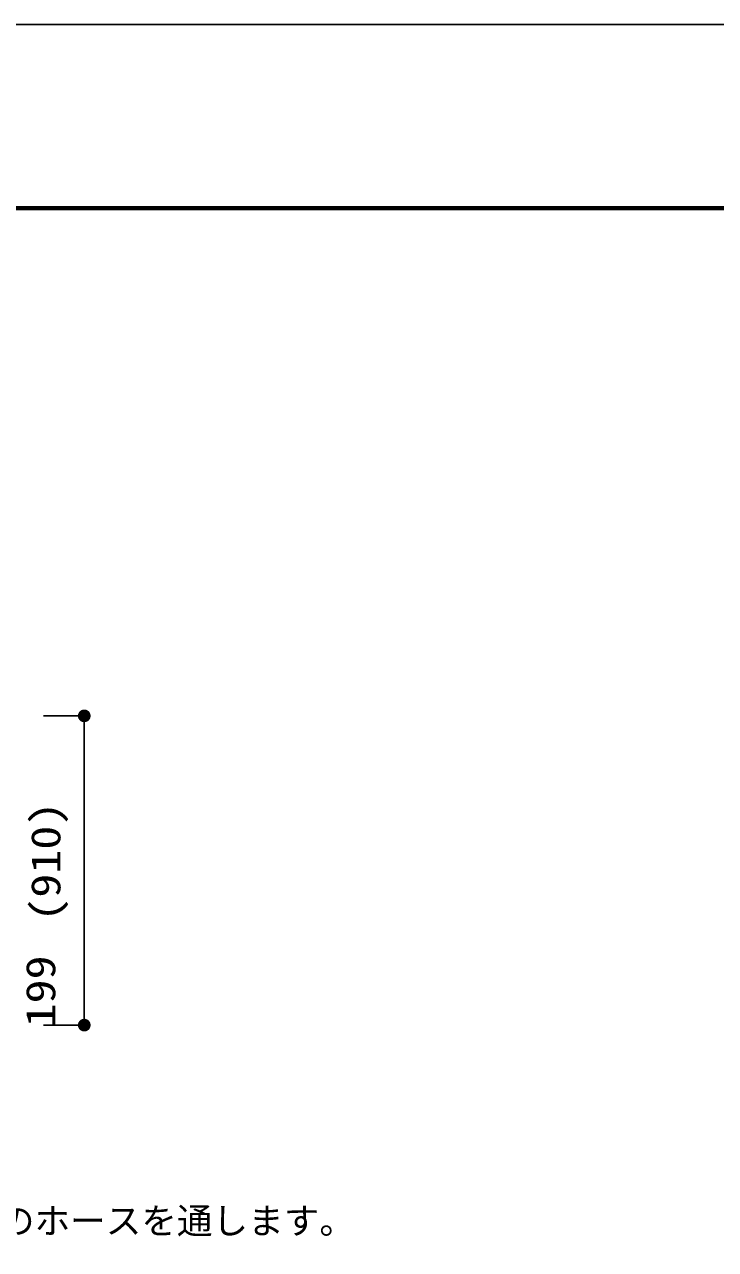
# Model space of a CAD drawing. Units: millimetres, scale not verified. Extents: x -23521 to 8910, y -6308 to 6308.
# Drawn here: x 1815 to 3853, y 2695 to 6308 of the extents above; entities that cross this region are included whole.
import ezdxf
from ezdxf.enums import TextEntityAlignment as Align

# ---------------------------------------------------------------- set-up
doc = ezdxf.new("R2010")
doc.units = ezdxf.units.MM
doc.header["$LTSCALE"] = 30
doc.layers.add('1-3_2-5_MOJI', color=4, linetype='Continuous')
for name, color, linetype, lineweight in [('1-8_00クル-フ-6寸法', 132, 'Continuous', 25), ('1-C_図面枠', 7, 'Continuous', 25), ('1-D_Axis_waku', 7, 'Continuous', 25)]:
    doc.layers.add(name, color=color, linetype=linetype, lineweight=lineweight)
doc.styles.add('ＭＳ ゴシック', font='')
doc.styles.get('ＭＳ ゴシック').set_extended_font_data('MS Gothic')

msp = doc.modelspace()

# ---------------------------------------------------------------- linework, layer by layer
at = {"layer": '1-8_00クル-フ-6寸法', "color": 4}
for p, q in [((1871.32, 4268.59), (1991.32, 4268.59)), ((1991.32, 3356.59), (1991.32, 4268.59)), ((1871.32, 3356.59), (1991.32, 3356.59))]:
    msp.add_line(p, q, dxfattribs=at)
at = {"layer": '1-8_00クル-フ-6寸法'}
for points in [[(1991.32, 4268.59), (1972.61, 4269.77), (1972.9, 4272.1)], [(1991.32, 4268.59), (1972.61, 4267.41), (1972.61, 4269.77)], [(1991.32, 4268.59), (1972.9, 4265.08), (1972.61, 4267.41)], [(1991.32, 4268.59), (1972.9, 4272.1), (1973.49, 4274.38)], [(1991.32, 4268.59), (1973.49, 4262.79), (1972.9, 4265.08)], [(1991.32, 4268.59), (1973.49, 4274.38), (1974.35, 4276.57)], [(1991.32, 4268.59), (1974.35, 4260.61), (1973.49, 4262.79)], [(1991.32, 4268.59), (1974.35, 4276.57), (1975.49, 4278.64)], [(1991.32, 4268.59), (1975.49, 4258.54), (1974.35, 4260.61)], [(1991.32, 4268.59), (1975.49, 4278.64), (1976.87, 4280.54)], [(1991.32, 4268.59), (1976.87, 4256.64), (1975.49, 4258.54)], [(1991.32, 4268.59), (1976.87, 4280.54), (1978.48, 4282.26)], [(1991.32, 4268.59), (1978.48, 4254.92), (1976.87, 4256.64)], [(1991.32, 4268.59), (1978.48, 4282.26), (1980.3, 4283.76)], [(1991.32, 4268.59), (1980.3, 4253.42), (1978.48, 4254.92)], [(1991.32, 4268.59), (1980.3, 4283.76), (1982.29, 4285.02)], [(1991.32, 4268.59), (1982.29, 4252.16), (1980.3, 4253.42)], [(1991.32, 4268.59), (1982.29, 4285.02), (1984.42, 4286.02)], [(1991.32, 4268.59), (1984.42, 4251.16), (1982.29, 4252.16)], [(1991.32, 4268.59), (1984.42, 4286.02), (1986.66, 4286.75)], [(1991.32, 4268.59), (1986.66, 4250.43), (1984.42, 4251.16)], [(1991.32, 4268.59), (1986.66, 4286.75), (1988.97, 4287.19)], [(1991.32, 4268.59), (1988.97, 4249.99), (1986.66, 4250.43)], [(1991.32, 4268.59), (1988.97, 4287.19), (1991.32, 4287.34)], [(1991.32, 4268.59), (1991.32, 4249.84), (1988.97, 4249.99)], [(1991.32, 4268.59), (1991.32, 4287.34), (1993.67, 4287.19)], [(1991.32, 4268.59), (1993.67, 4287.19), (1995.98, 4286.75)], [(1991.32, 4268.59), (1995.98, 4286.75), (1998.22, 4286.02)], [(1991.32, 4268.59), (1998.22, 4286.02), (2000.35, 4285.02)], [(1991.32, 4268.59), (2000.35, 4285.02), (2002.34, 4283.76)], [(1991.32, 4268.59), (2002.34, 4283.76), (2004.15, 4282.26)], [(1991.32, 4268.59), (2004.15, 4282.26), (2005.77, 4280.54)], [(1991.32, 4268.59), (2005.77, 4280.54), (2007.15, 4278.64)], [(1991.32, 4268.59), (2007.15, 4278.64), (2008.28, 4276.57)], [(1991.32, 4268.59), (2008.28, 4276.57), (2009.15, 4274.38)], [(1991.32, 4268.59), (2009.15, 4274.38), (2009.74, 4272.1)], [(1991.32, 4268.59), (2009.74, 4272.1), (2010.03, 4269.77)], [(1991.32, 4268.59), (2010.03, 4269.77), (2010.03, 4267.41)], [(1991.32, 4268.59), (1993.67, 4249.99), (1991.32, 4249.84)], [(1991.32, 4268.59), (1995.98, 4250.43), (1993.67, 4249.99)], [(1991.32, 4268.59), (1998.22, 4251.16), (1995.98, 4250.43)], [(1991.32, 4268.59), (2000.35, 4252.16), (1998.22, 4251.16)], [(1991.32, 4268.59), (2002.34, 4253.42), (2000.35, 4252.16)], [(1991.32, 4268.59), (2004.15, 4254.92), (2002.34, 4253.42)], [(1991.32, 4268.59), (2005.77, 4256.64), (2004.15, 4254.92)], [(1991.32, 4268.59), (2007.15, 4258.54), (2005.77, 4256.64)], [(1991.32, 4268.59), (2008.28, 4260.61), (2007.15, 4258.54)], [(1991.32, 4268.59), (2009.15, 4262.79), (2008.28, 4260.61)], [(1991.32, 4268.59), (2009.74, 4265.08), (2009.15, 4262.79)], [(1991.32, 4268.59), (2010.03, 4267.41), (2009.74, 4265.08)], [(1991.32, 3356.59), (1972.61, 3357.77), (1972.9, 3360.1)], [(1991.32, 3356.59), (1972.9, 3360.1), (1973.49, 3362.38)], [(1991.32, 3356.59), (1973.49, 3362.38), (1974.35, 3364.57)], [(1991.32, 3356.59), (1974.35, 3364.57), (1975.49, 3366.64)], [(1991.32, 3356.59), (1975.49, 3366.64), (1976.87, 3368.54)], [(1991.32, 3356.59), (1976.87, 3368.54), (1978.48, 3370.26)], [(1991.32, 3356.59), (1978.48, 3370.26), (1980.3, 3371.76)], [(1991.32, 3356.59), (1980.3, 3371.76), (1982.29, 3373.02)], [(1991.32, 3356.59), (1982.29, 3373.02), (1984.42, 3374.02)], [(1991.32, 3356.59), (1984.42, 3374.02), (1986.66, 3374.75)], [(1991.32, 3356.59), (1986.66, 3374.75), (1988.97, 3375.19)], [(1991.32, 3356.59), (1988.97, 3375.19), (1991.32, 3375.34)], [(1991.32, 3356.59), (1991.32, 3375.34), (1993.67, 3375.19)], [(1991.32, 3356.59), (1993.67, 3375.19), (1995.98, 3374.75)], [(1991.32, 3356.59), (1995.98, 3374.75), (1998.22, 3374.02)], [(1991.32, 3356.59), (1998.22, 3374.02), (2000.35, 3373.02)], [(1991.32, 3356.59), (2000.35, 3373.02), (2002.34, 3371.76)], [(1991.32, 3356.59), (2002.34, 3371.76), (2004.15, 3370.26)], [(1991.32, 3356.59), (2004.15, 3370.26), (2005.77, 3368.54)], [(1991.32, 3356.59), (2005.77, 3368.54), (2007.15, 3366.64)], [(1991.32, 3356.59), (2007.15, 3366.64), (2008.28, 3364.57)], [(1991.32, 3356.59), (2008.28, 3364.57), (2009.15, 3362.38)], [(1991.32, 3356.59), (2009.15, 3362.38), (2009.74, 3360.1)], [(1991.32, 3356.59), (2009.74, 3360.1), (2010.03, 3357.77)], [(1991.32, 3356.59), (1972.61, 3355.41), (1972.61, 3357.77)], [(1991.32, 3356.59), (1972.9, 3353.08), (1972.61, 3355.41)], [(1991.32, 3356.59), (1973.49, 3350.79), (1972.9, 3353.08)], [(1991.32, 3356.59), (1974.35, 3348.61), (1973.49, 3350.79)], [(1991.32, 3356.59), (1975.49, 3346.54), (1974.35, 3348.61)], [(1991.32, 3356.59), (1976.87, 3344.64), (1975.49, 3346.54)], [(1991.32, 3356.59), (1978.48, 3342.92), (1976.87, 3344.64)], [(1991.32, 3356.59), (1980.3, 3341.42), (1978.48, 3342.92)], [(1991.32, 3356.59), (1982.29, 3340.16), (1980.3, 3341.42)], [(1991.32, 3356.59), (1984.42, 3339.16), (1982.29, 3340.16)], [(1991.32, 3356.59), (1986.66, 3338.43), (1984.42, 3339.16)], [(1991.32, 3356.59), (1988.97, 3337.99), (1986.66, 3338.43)], [(1991.32, 3356.59), (1991.32, 3337.84), (1988.97, 3337.99)], [(1991.32, 3356.59), (2010.03, 3357.77), (2010.03, 3355.41)], [(1991.32, 3356.59), (1993.67, 3337.99), (1991.32, 3337.84)], [(1991.32, 3356.59), (1995.98, 3338.43), (1993.67, 3337.99)], [(1991.32, 3356.59), (1998.22, 3339.16), (1995.98, 3338.43)], [(1991.32, 3356.59), (2000.35, 3340.16), (1998.22, 3339.16)], [(1991.32, 3356.59), (2002.34, 3341.42), (2000.35, 3340.16)], [(1991.32, 3356.59), (2004.15, 3342.92), (2002.34, 3341.42)], [(1991.32, 3356.59), (2005.77, 3344.64), (2004.15, 3342.92)], [(1991.32, 3356.59), (2007.15, 3346.54), (2005.77, 3344.64)], [(1991.32, 3356.59), (2008.28, 3348.61), (2007.15, 3346.54)], [(1991.32, 3356.59), (2009.15, 3350.79), (2008.28, 3348.61)], [(1991.32, 3356.59), (2009.74, 3353.08), (2009.15, 3350.79)], [(1991.32, 3356.59), (2010.03, 3355.41), (2009.74, 3353.08)]]:
    msp.add_solid(points, dxfattribs=at)
at = {"layer": '1-C_図面枠'}
msp.add_lwpolyline([(-8910, -6307.5), (-8910, 6307.5), (8910, 6307.5), (8910, -6307.5)], close=True, dxfattribs=at)
at = {"layer": '1-D_Axis_waku'}
for p, q in [((-7778.4, 5769.9), (8408.4, 5769.9)), ((-7777.8, 5769.3), (8407.8, 5769.3)), ((-7777.2, 5768.7), (8407.2, 5768.7)), ((-7776.6, 5768.1), (8406.6, 5768.1)), ((-7776, 5767.5), (8406, 5767.5)), ((-7775.4, 5766.9), (8405.4, 5766.9)), ((-7774.8, 5766.3), (8404.8, 5766.3)), ((-7774.2, 5765.7), (8404.2, 5765.7)), ((-7773.6, 5765.1), (8403.6, 5765.1)), ((-7773, 5764.5), (8403, 5764.5)), ((-7772.4, 5763.9), (8402.4, 5763.9)), ((-7771.8, 5763.3), (8401.8, 5763.3)), ((-7771.2, 5762.7), (8401.2, 5762.7)), ((-7770.6, 5762.1), (8400.6, 5762.1)), ((-7770, 5761.5), (8400, 5761.5))]:
    msp.add_line(p, q, dxfattribs=at)

# ---------------------------------------------------------------- texts
at = {"layer": '1-3_2-5_MOJI', "style": 'ＭＳ ゴシック'}
msp.add_text('※PF22については、リン除去装置内部より付属のホースを通します。', height=76.98, dxfattribs=at).set_placement((-464.97, 2717.92), align=Align.BOTTOM_LEFT)
at = {"layer": '1-8_00クル-フ-6寸法', "color": 3, "style": 'ＭＳ ゴシック', "width": 1.2}
for s, p in [('(910)', (1946.9, 3661.73)), ('199', (1931.72, 3349.83))]:
    msp.add_text(s, height=86.66, rotation=90, dxfattribs=at).set_placement(p, align=Align.BOTTOM_LEFT)

doc.saveas('drawing.dxf')
